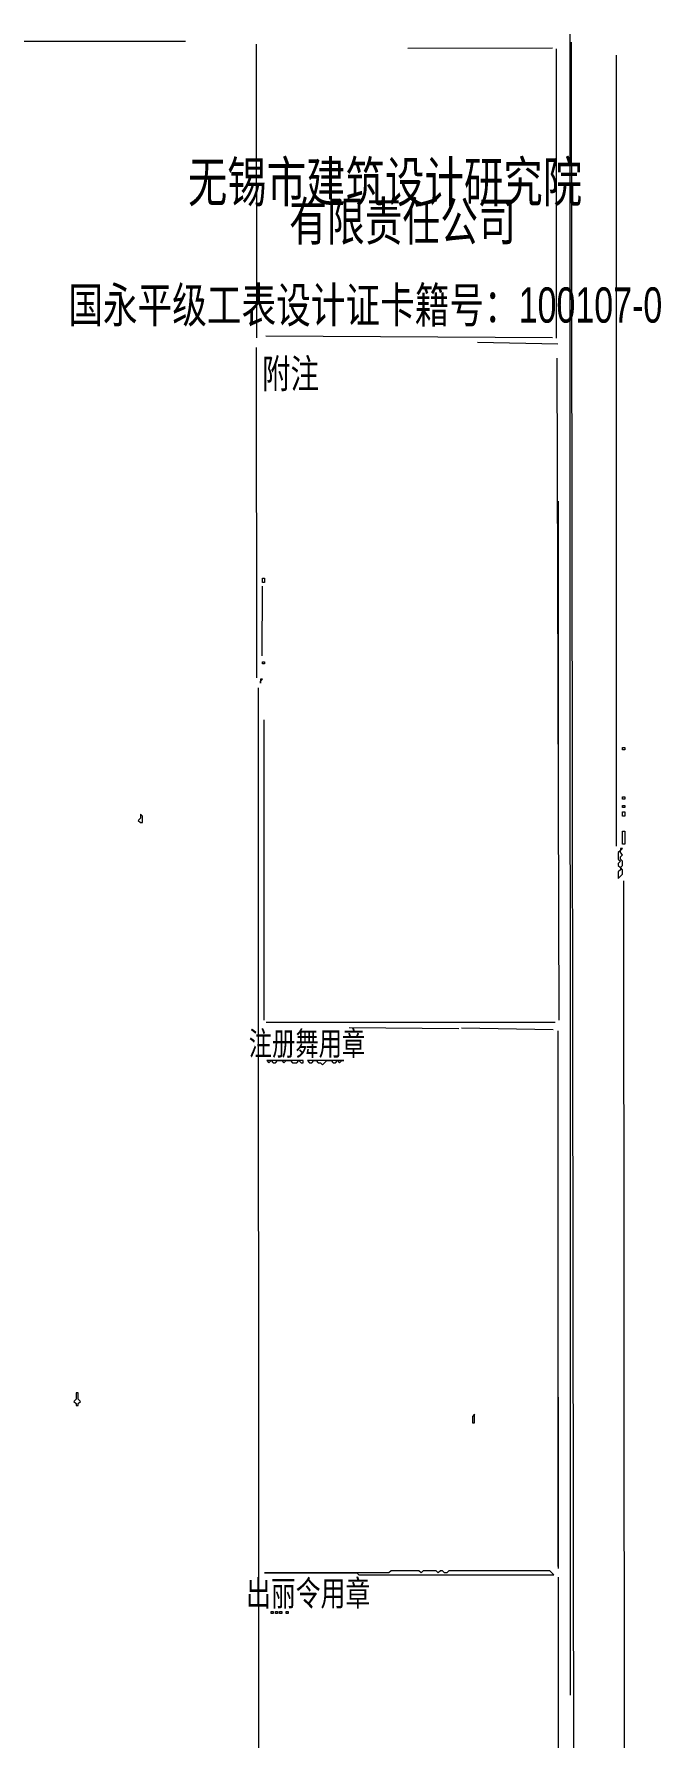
# Model space of a CAD drawing. Extents: x 10 to 1971, y 11 to 1392.
# Drawn here: x 1672 to 1965, y 579 to 1374 of the extents above; entities that cross this region are included whole.
import ezdxf

# ---------------------------------------------------------------- set-up
doc = ezdxf.new("R2010")
doc.units = 0
for name, color, linetype, lineweight in [('OCR_TEXT', 6, 'Continuous', 0), ('TRACE_STRAIGHT', 5, 'Continuous', 0), ('TRACE_TEXT_SYMBOL', 6, 'Continuous', 0)]:
    doc.layers.add(name, color=color, linetype=linetype, lineweight=lineweight)
doc.styles.add('wqy-unicode', font='wqy-unicode.lff')

msp = doc.modelspace()

# ---------------------------------------------------------------- linework, layer by layer
at = {"layer": 'TRACE_STRAIGHT', "color": 5}
for p, q in [((1075.62, 1370.34), (1743.13, 1370.59)), ((1776.06, 1369.13), (1776.13, 1232.11)), ((1846.88, 1367.31), (1914.38, 1367.5)), ((1922.43, 1373.87), (1922.64, 598.87)), ((1923.07, 1370.13), (1924.74, 46.38)), ((1916, 1367), (1916, 1232)), ((1944, 1364), (1944, 995)), ((1780.62, 1233.12), (1914.38, 1232.27)), ((1776.07, 1227.63), (1776.14, 1073.62)), ((1879.37, 1230.09), (1916.88, 1229.39)), ((1916.38, 1222.63), (1917.3, 913.87)), ((1917, 1156), (1917, 1037)), ((1778.86, 1083.87), (1779.04, 1116.38)), ((1776.97, 1068.88), (1777.08, 399.87)), ((1779.7, 913.88), (1779.71, 1053.88)), ((1947.4, 978.88), (1948.27, 21.37)), ((1780.63, 912.97), (1915.63, 912.89)), ((1819.38, 910.35), (1870.64, 909.92)), ((1871.88, 910.32), (1914.64, 909.42)), ((1917.04, 658.88), (1917.04, 908.88)), ((1917, 738), (1917, 658)), ((1917, 654), (1917, 422))]:
    msp.add_line(p, q, dxfattribs=at)
at = {"layer": 'TRACE_TEXT_SYMBOL', "color": 6}
for points in [[(1779, 1120), (1780, 1120), (1780, 1118), (1779, 1118)], [(1779, 1081), (1780, 1081), (1780, 1080), (1779, 1080)], [(1778, 1073), (1778, 1071), (1778, 1072), (1779, 1073)], [(1947, 1041), (1948, 1041), (1948, 1040), (1947, 1040)], [(1947, 1018), (1948, 1018), (1948, 1017), (1947, 1017)], [(1722, 1010), (1722, 1008), (1721, 1007), (1722, 1006), (1723, 1006), (1723, 1009)], [(1947, 1014), (1948, 1014), (1948, 1013), (1947, 1013)], [(1947, 1011), (1948, 1011), (1948, 1009), (1947, 1009)], [(1947, 1002), (1948, 1002), (1948, 996), (1947, 996)], [(1946, 994), (1946, 993), (1945, 992), (1945, 989), (1946, 988), (1945, 987), (1945, 986), (1946, 985), (1946, 984), (1945, 983), (1945, 980), (1947, 982), (1947, 984), (1946, 985), (1947, 986), (1947, 988), (1946, 989), (1946, 990), (1947, 991), (1946, 992), (1946, 993), (1947, 994)], [(1781, 895), (1782, 894), (1783, 895), (1784, 894), (1785, 894), (1786, 895), (1788, 895), (1789, 894), (1790, 895), (1792, 895), (1793, 894), (1795, 894), (1796, 895), (1797, 894), (1798, 894), (1798, 895)], [(1800, 895), (1801, 894), (1802, 894), (1803, 895), (1804, 895), (1805, 894), (1806, 894), (1807, 893), (1809, 895), (1811, 895), (1812, 894), (1813, 894), (1814, 895), (1815, 894), (1816, 895), (1817, 895)], [(1692, 740), (1692, 737), (1691, 736), (1692, 735), (1692, 734), (1693, 734), (1693, 735), (1694, 736), (1693, 737), (1693, 740)], [(1878, 730), (1877, 729), (1877, 726), (1878, 726)], [(1839, 657), (1838, 656), (1780, 656), (1823, 656), (1824, 655), (1915, 655), (1913, 657), (1866, 657), (1865, 656), (1864, 656), (1863, 657), (1862, 657), (1861, 656), (1860, 657), (1854, 657), (1853, 656), (1852, 657)], [(1783, 638), (1784, 638), (1784, 637), (1783, 637)], [(1785, 638), (1786, 638), (1786, 637), (1785, 637)], [(1787, 638), (1788, 638), (1788, 637), (1787, 637)], [(1790, 638), (1791, 638), (1791, 637), (1790, 637)]]:
    msp.add_lwpolyline(points, close=True, dxfattribs=at)

# ---------------------------------------------------------------- texts
at = {"layer": 'OCR_TEXT', "color": 6, "style": 'wqy-unicode', "width": 0.72}
for s, height, p in [('无锡市建筑设计研究院', 18.734, (1744.18, 1295.56)), ('有限责任公司', 17.953, (1791.42, 1277.55)), ('国永平级工表设计证卡籍号：100107-0', 16.4634, (1688.36, 1239.25)), ('附注', 13.504, (1778.82, 1208.7)), ('注册舞用章', 11.072, (1772.56, 897.45)), ('出丽令用章', 11.811, (1771.3, 640.61))]:
    msp.add_text(s, height=height, dxfattribs=at).set_placement(p)

doc.saveas('drawing.dxf')
